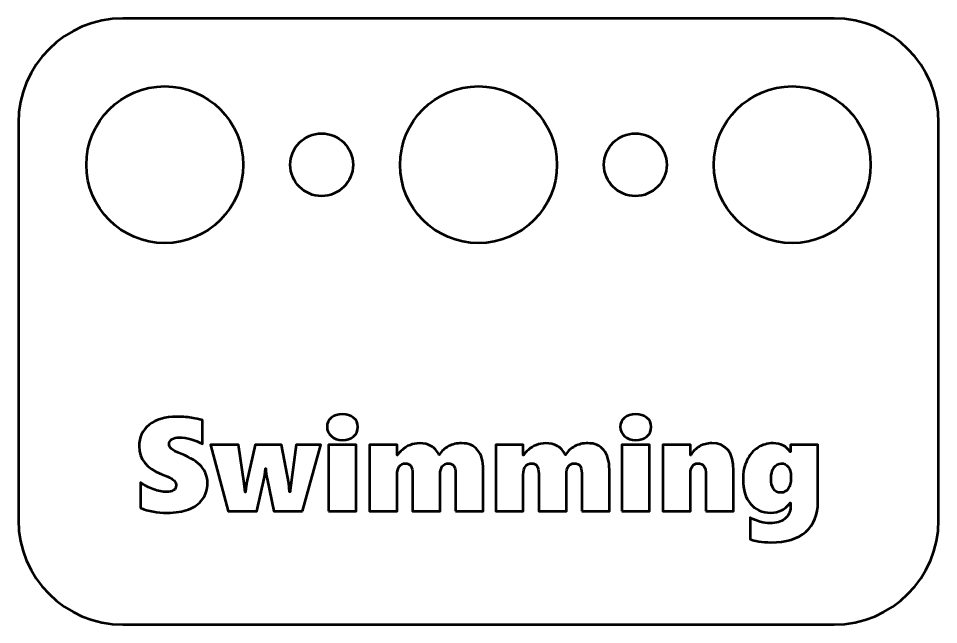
# Model space of a CAD drawing. Header units: centimetres. Extents: x -11.2 to 11.2, y -3 to 3.
# Drawn here: x 6.8 to 11.2, y 0.05 to 2.95 of the extents above; entities that cross this region are included whole.
import ezdxf

# ---------------------------------------------------------------- set-up
doc = ezdxf.new("R2010")
doc.units = ezdxf.units.CM
doc.header["$MEASUREMENT"] = 0
doc.layers.add('Layer 1', color=7, linetype='Continuous')

msp = doc.modelspace()

# ---------------------------------------------------------------- linework, layer by layer
at = {"layer": 'Layer 1', "lineweight": 53}
for centre, major_axis in [((7.50001, 2.24999), (0, 0.37501)), ((9.00001, 2.24999), (0, 0.37501)), ((10.50001, 2.24999), (0, 0.37501)), ((8.25, 2.25), (0, 0.15)), ((9.75, 2.25), (0, 0.15))]:
    msp.add_ellipse(centre, major_axis=major_axis, ratio=1, dxfattribs=at)
msp.add_open_spline([(6.8, 0.55), (6.8, 0.55), (6.8, 2.45), (6.8, 2.45), (6.8, 2.45), (6.8, 2.72614), (7.02386, 2.95), (7.3, 2.95), (7.3, 2.95), (7.3, 2.95), (10.7, 2.95), (10.7, 2.95), (10.7, 2.95), (10.97614, 2.95), (11.2, 2.72614), (11.2, 2.45), (11.2, 2.45), (11.2, 2.45), (11.2, 0.55), (11.2, 0.55), (11.2, 0.55), (11.2, 0.27386), (10.97614, 0.05), (10.7, 0.05), (10.7, 0.05), (10.7, 0.05), (7.3, 0.05), (7.3, 0.05), (7.3, 0.05), (7.02386, 0.05), (6.8, 0.27386), (6.8, 0.55)], degree=3, knots=[0, 0, 0, 0, 0.1111111, 0.1111111, 0.1111111, 0.1111111, 0.2222222, 0.2222222, 0.2222222, 0.2222222, 0.3333333, 0.3333333, 0.3333333, 0.3333333, 0.4444444, 0.4444444, 0.4444444, 0.4444444, 0.5555556, 0.5555556, 0.5555556, 0.5555556, 0.6666667, 0.6666667, 0.6666667, 0.6666667, 0.7777778, 0.7777778, 0.7777778, 0.7777778, 1, 1, 1, 1], dxfattribs=at)
at = {"layer": 'Layer 1', "color": 5, "lineweight": 53}
for points, knots in [([(8.42299, 0.99553), (8.42299, 0.97691), (8.41621, 0.96188), (8.40267, 0.95024), (8.40267, 0.95024), (8.38912, 0.9387), (8.37134, 0.93288), (8.34922, 0.93288), (8.34922, 0.93288), (8.32774, 0.93288), (8.31006, 0.93891), (8.29641, 0.95087), (8.29641, 0.95087), (8.28265, 0.96283), (8.27577, 0.97775), (8.27577, 0.99553), (8.27577, 0.99553), (8.27577, 1.01374), (8.28244, 1.02855), (8.29577, 1.03977), (8.29577, 1.03977), (8.30911, 1.0511), (8.32689, 1.05671), (8.34922, 1.05671), (8.34922, 1.05671), (8.37134, 1.05671), (8.38912, 1.0511), (8.40267, 1.03977), (8.40267, 1.03977), (8.41621, 1.02855), (8.42299, 1.01374), (8.42299, 0.99553)], [0, 0, 0, 0, 0.1111111, 0.1111111, 0.1111111, 0.1111111, 0.2222222, 0.2222222, 0.2222222, 0.2222222, 0.3333333, 0.3333333, 0.3333333, 0.3333333, 0.4444444, 0.4444444, 0.4444444, 0.4444444, 0.5555556, 0.5555556, 0.5555556, 0.5555556, 0.6666667, 0.6666667, 0.6666667, 0.6666667, 0.7777778, 0.7777778, 0.7777778, 0.7777778, 1, 1, 1, 1]), ([(9.8254, 0.99553), (9.8254, 0.97691), (9.81862, 0.96188), (9.80508, 0.95024), (9.80508, 0.95024), (9.79153, 0.9387), (9.77375, 0.93288), (9.75163, 0.93288), (9.75163, 0.93288), (9.73015, 0.93288), (9.71247, 0.93891), (9.69882, 0.95087), (9.69882, 0.95087), (9.68506, 0.96283), (9.67818, 0.97775), (9.67818, 0.99553), (9.67818, 0.99553), (9.67818, 1.01374), (9.68485, 1.02855), (9.69818, 1.03977), (9.69818, 1.03977), (9.71152, 1.0511), (9.7293, 1.05671), (9.75163, 1.05671), (9.75163, 1.05671), (9.77375, 1.05671), (9.79153, 1.0511), (9.80508, 1.03977), (9.80508, 1.03977), (9.81862, 1.02855), (9.8254, 1.01374), (9.8254, 0.99553)], [0, 0, 0, 0, 0.1111111, 0.1111111, 0.1111111, 0.1111111, 0.2222222, 0.2222222, 0.2222222, 0.2222222, 0.3333333, 0.3333333, 0.3333333, 0.3333333, 0.4444444, 0.4444444, 0.4444444, 0.4444444, 0.5555556, 0.5555556, 0.5555556, 0.5555556, 0.6666667, 0.6666667, 0.6666667, 0.6666667, 0.7777778, 0.7777778, 0.7777778, 0.7777778, 1, 1, 1, 1]), ([(7.70407, 0.72714), (7.70407, 0.69761), (7.69613, 0.6719), (7.68036, 0.64999), (7.68036, 0.64999), (7.66459, 0.62808), (7.64236, 0.61178), (7.6139, 0.60099), (7.6139, 0.60099), (7.58543, 0.5903), (7.55114, 0.5849), (7.51103, 0.5849), (7.51103, 0.5849), (7.46456, 0.5849), (7.42202, 0.59273), (7.38339, 0.6085), (7.38339, 0.6085), (7.38339, 0.6085), (7.38339, 0.73032), (7.38339, 0.73032), (7.38339, 0.73032), (7.40202, 0.71666), (7.42255, 0.70555), (7.44509, 0.69719), (7.44509, 0.69719), (7.46763, 0.68883), (7.48859, 0.6846), (7.50806, 0.6846), (7.50806, 0.6846), (7.52267, 0.6846), (7.5341, 0.68724), (7.54214, 0.69253), (7.54214, 0.69253), (7.55018, 0.69782), (7.55421, 0.70544), (7.55421, 0.7156), (7.55421, 0.7156), (7.55421, 0.7228), (7.55219, 0.72926), (7.54817, 0.73465), (7.54817, 0.73465), (7.54415, 0.74016), (7.53801, 0.74524), (7.52986, 0.75), (7.52986, 0.75), (7.52171, 0.75476), (7.50658, 0.76132), (7.48436, 0.76958), (7.48436, 0.76958), (7.41281, 0.7971), (7.37704, 0.84155), (7.37704, 0.90293), (7.37704, 0.90293), (7.37704, 0.9459), (7.39334, 0.98029), (7.42604, 1.00601), (7.42604, 1.00601), (7.45864, 1.03173), (7.50245, 1.04464), (7.55749, 1.04464), (7.55749, 1.04464), (7.57294, 1.04464), (7.58723, 1.04401), (7.60024, 1.04274), (7.60024, 1.04274), (7.61326, 1.04157), (7.62511, 1.03998), (7.6358, 1.03818), (7.6358, 1.03818), (7.64639, 1.03628), (7.66131, 1.03279), (7.68057, 1.0276), (7.68057, 1.0276), (7.68057, 1.0276), (7.68057, 0.91447), (7.68057, 0.91447), (7.68057, 0.91447), (7.64311, 0.93479), (7.60638, 0.94495), (7.57019, 0.94495), (7.57019, 0.94495), (7.55526, 0.94495), (7.5433, 0.94219), (7.5342, 0.93658), (7.5342, 0.93658), (7.5251, 0.93098), (7.52055, 0.92336), (7.52055, 0.91362), (7.52055, 0.91362), (7.52055, 0.90441), (7.52425, 0.89669), (7.53156, 0.89055), (7.53156, 0.89055), (7.53886, 0.88451), (7.55421, 0.87658), (7.57759, 0.86684), (7.57759, 0.86684), (7.62363, 0.84832), (7.65623, 0.82789), (7.67538, 0.80577), (7.67538, 0.80577), (7.69454, 0.78376), (7.70407, 0.75751), (7.70407, 0.72714)], [0, 0, 0, 0, 0.037037, 0.037037, 0.037037, 0.037037, 0.0740741, 0.0740741, 0.0740741, 0.0740741, 0.1111111, 0.1111111, 0.1111111, 0.1111111, 0.1481481, 0.1481481, 0.1481481, 0.1481481, 0.1851852, 0.1851852, 0.1851852, 0.1851852, 0.2222222, 0.2222222, 0.2222222, 0.2222222, 0.2592593, 0.2592593, 0.2592593, 0.2592593, 0.2962963, 0.2962963, 0.2962963, 0.2962963, 0.3333333, 0.3333333, 0.3333333, 0.3333333, 0.3703704, 0.3703704, 0.3703704, 0.3703704, 0.4074074, 0.4074074, 0.4074074, 0.4074074, 0.4444444, 0.4444444, 0.4444444, 0.4444444, 0.4814815, 0.4814815, 0.4814815, 0.4814815, 0.5185185, 0.5185185, 0.5185185, 0.5185185, 0.5555556, 0.5555556, 0.5555556, 0.5555556, 0.5925926, 0.5925926, 0.5925926, 0.5925926, 0.6296296, 0.6296296, 0.6296296, 0.6296296, 0.6666667, 0.6666667, 0.6666667, 0.6666667, 0.7037037, 0.7037037, 0.7037037, 0.7037037, 0.7407407, 0.7407407, 0.7407407, 0.7407407, 0.7777778, 0.7777778, 0.7777778, 0.7777778, 0.8148148, 0.8148148, 0.8148148, 0.8148148, 0.8518519, 0.8518519, 0.8518519, 0.8518519, 0.8888889, 0.8888889, 0.8888889, 0.8888889, 0.9259259, 0.9259259, 0.9259259, 0.9259259, 1, 1, 1, 1]), ([(8.15819, 0.59252), (8.15819, 0.59252), (8.02082, 0.59252), (8.02082, 0.59252), (8.02082, 0.59252), (8.02082, 0.59252), (7.98928, 0.74704), (7.98928, 0.74704), (7.98928, 0.74704), (7.98537, 0.76566), (7.98336, 0.78207), (7.98336, 0.79636), (7.98336, 0.79636), (7.98336, 0.79636), (7.98145, 0.79636), (7.98145, 0.79636), (7.98145, 0.79636), (7.97923, 0.77445), (7.9769, 0.75857), (7.97468, 0.74894), (7.97468, 0.74894), (7.97468, 0.74894), (7.94018, 0.59252), (7.94018, 0.59252), (7.94018, 0.59252), (7.94018, 0.59252), (7.80323, 0.59252), (7.80323, 0.59252), (7.80323, 0.59252), (7.80323, 0.59252), (7.7192, 0.91002), (7.7192, 0.91002), (7.7192, 0.91002), (7.7192, 0.91002), (7.8518, 0.91002), (7.8518, 0.91002), (7.8518, 0.91002), (7.8518, 0.91002), (7.87911, 0.72524), (7.87911, 0.72524), (7.87911, 0.72524), (7.87911, 0.72524), (7.88377, 0.68396), (7.88377, 0.68396), (7.88377, 0.68396), (7.88377, 0.68396), (7.88567, 0.68396), (7.88567, 0.68396), (7.88567, 0.68396), (7.88832, 0.7082), (7.89022, 0.72227), (7.89117, 0.7264), (7.89117, 0.7264), (7.89117, 0.7264), (7.93181, 0.91002), (7.93181, 0.91002), (7.93181, 0.91002), (7.93181, 0.91002), (8.05765, 0.91002), (8.05765, 0.91002), (8.05765, 0.91002), (8.05765, 0.91002), (8.09268, 0.7264), (8.09268, 0.7264), (8.09268, 0.7264), (8.09268, 0.7264), (8.09543, 0.70439), (8.09543, 0.70439), (8.09543, 0.70439), (8.09543, 0.70439), (8.09702, 0.6846), (8.09702, 0.6846), (8.09702, 0.6846), (8.09702, 0.6846), (8.09893, 0.6846), (8.09893, 0.6846), (8.09893, 0.6846), (8.09893, 0.6846), (8.09977, 0.69359), (8.09977, 0.69359), (8.09977, 0.69359), (8.09977, 0.69359), (8.12803, 0.91002), (8.12803, 0.91002), (8.12803, 0.91002), (8.12803, 0.91002), (8.24688, 0.91002), (8.24688, 0.91002), (8.24688, 0.91002), (8.24688, 0.91002), (8.15819, 0.59252), (8.15819, 0.59252)], [0, 0, 0, 0, 0.0416667, 0.0416667, 0.0416667, 0.0416667, 0.0833333, 0.0833333, 0.0833333, 0.0833333, 0.125, 0.125, 0.125, 0.125, 0.1666667, 0.1666667, 0.1666667, 0.1666667, 0.2083333, 0.2083333, 0.2083333, 0.2083333, 0.25, 0.25, 0.25, 0.25, 0.2916667, 0.2916667, 0.2916667, 0.2916667, 0.3333333, 0.3333333, 0.3333333, 0.3333333, 0.375, 0.375, 0.375, 0.375, 0.4166667, 0.4166667, 0.4166667, 0.4166667, 0.4583333, 0.4583333, 0.4583333, 0.4583333, 0.5, 0.5, 0.5, 0.5, 0.5416667, 0.5416667, 0.5416667, 0.5416667, 0.5833333, 0.5833333, 0.5833333, 0.5833333, 0.625, 0.625, 0.625, 0.625, 0.6666667, 0.6666667, 0.6666667, 0.6666667, 0.7083333, 0.7083333, 0.7083333, 0.7083333, 0.75, 0.75, 0.75, 0.75, 0.7916667, 0.7916667, 0.7916667, 0.7916667, 0.8333333, 0.8333333, 0.8333333, 0.8333333, 0.875, 0.875, 0.875, 0.875, 0.9166667, 0.9166667, 0.9166667, 0.9166667, 1, 1, 1, 1]), ([(8.28318, 0.59252), (8.28318, 0.59252), (8.28318, 0.91002), (8.28318, 0.91002), (8.28318, 0.91002), (8.28318, 0.91002), (8.41526, 0.91002), (8.41526, 0.91002), (8.41526, 0.91002), (8.41526, 0.91002), (8.41526, 0.59252), (8.41526, 0.59252), (8.41526, 0.59252), (8.41526, 0.59252), (8.28318, 0.59252), (8.28318, 0.59252)], [0, 0, 0, 0, 0.2, 0.2, 0.2, 0.2, 0.4, 0.4, 0.4, 0.4, 0.6, 0.6, 0.6, 0.6, 1, 1, 1, 1]), ([(8.89035, 0.59252), (8.89035, 0.59252), (8.89035, 0.77551), (8.89035, 0.77551), (8.89035, 0.77551), (8.89035, 0.79085), (8.8876, 0.80228), (8.8822, 0.8098), (8.8822, 0.8098), (8.8767, 0.81731), (8.86781, 0.82112), (8.85543, 0.82112), (8.85543, 0.82112), (8.84325, 0.82112), (8.83373, 0.81657), (8.82696, 0.80736), (8.82696, 0.80736), (8.82008, 0.79815), (8.81669, 0.78535), (8.81669, 0.76905), (8.81669, 0.76905), (8.81669, 0.76905), (8.81669, 0.59252), (8.81669, 0.59252), (8.81669, 0.59252), (8.81669, 0.59252), (8.68461, 0.59252), (8.68461, 0.59252), (8.68461, 0.59252), (8.68461, 0.59252), (8.68461, 0.77244), (8.68461, 0.77244), (8.68461, 0.77244), (8.68461, 0.80493), (8.6736, 0.82112), (8.65148, 0.82112), (8.65148, 0.82112), (8.63804, 0.82112), (8.62799, 0.81646), (8.62122, 0.80704), (8.62122, 0.80704), (8.61434, 0.79763), (8.61095, 0.78408), (8.61095, 0.76651), (8.61095, 0.76651), (8.61095, 0.76651), (8.61095, 0.59252), (8.61095, 0.59252), (8.61095, 0.59252), (8.61095, 0.59252), (8.47887, 0.59252), (8.47887, 0.59252), (8.47887, 0.59252), (8.47887, 0.59252), (8.47887, 0.91002), (8.47887, 0.91002), (8.47887, 0.91002), (8.47887, 0.91002), (8.61095, 0.91002), (8.61095, 0.91002), (8.61095, 0.91002), (8.61095, 0.91002), (8.61095, 0.85986), (8.61095, 0.85986), (8.61095, 0.85986), (8.61095, 0.85986), (8.61222, 0.85986), (8.61222, 0.85986), (8.61222, 0.85986), (8.61719, 0.86875), (8.62503, 0.87774), (8.63593, 0.88684), (8.63593, 0.88684), (8.64672, 0.89605), (8.659, 0.90346), (8.67265, 0.90917), (8.67265, 0.90917), (8.6862, 0.91478), (8.70101, 0.91764), (8.71689, 0.91764), (8.71689, 0.91764), (8.73943, 0.91764), (8.75838, 0.9132), (8.77383, 0.90431), (8.77383, 0.90431), (8.78917, 0.89552), (8.80198, 0.88145), (8.81235, 0.86229), (8.81235, 0.86229), (8.82357, 0.88007), (8.83839, 0.89372), (8.85701, 0.90325), (8.85701, 0.90325), (8.87564, 0.91288), (8.89638, 0.91764), (8.91914, 0.91764), (8.91914, 0.91764), (8.95237, 0.91764), (8.97798, 0.90685), (8.99576, 0.88515), (8.99576, 0.88515), (9.01354, 0.86345), (9.02243, 0.83213), (9.02243, 0.79117), (9.02243, 0.79117), (9.02243, 0.79117), (9.02243, 0.59252), (9.02243, 0.59252), (9.02243, 0.59252), (9.02243, 0.59252), (8.89035, 0.59252), (8.89035, 0.59252)], [0, 0, 0, 0, 0.0344828, 0.0344828, 0.0344828, 0.0344828, 0.0689655, 0.0689655, 0.0689655, 0.0689655, 0.1034483, 0.1034483, 0.1034483, 0.1034483, 0.137931, 0.137931, 0.137931, 0.137931, 0.1724138, 0.1724138, 0.1724138, 0.1724138, 0.2068966, 0.2068966, 0.2068966, 0.2068966, 0.2413793, 0.2413793, 0.2413793, 0.2413793, 0.2758621, 0.2758621, 0.2758621, 0.2758621, 0.3103448, 0.3103448, 0.3103448, 0.3103448, 0.3448276, 0.3448276, 0.3448276, 0.3448276, 0.3793103, 0.3793103, 0.3793103, 0.3793103, 0.4137931, 0.4137931, 0.4137931, 0.4137931, 0.4482759, 0.4482759, 0.4482759, 0.4482759, 0.4827586, 0.4827586, 0.4827586, 0.4827586, 0.5172414, 0.5172414, 0.5172414, 0.5172414, 0.5517241, 0.5517241, 0.5517241, 0.5517241, 0.5862069, 0.5862069, 0.5862069, 0.5862069, 0.6206897, 0.6206897, 0.6206897, 0.6206897, 0.6551724, 0.6551724, 0.6551724, 0.6551724, 0.6896552, 0.6896552, 0.6896552, 0.6896552, 0.7241379, 0.7241379, 0.7241379, 0.7241379, 0.7586207, 0.7586207, 0.7586207, 0.7586207, 0.7931034, 0.7931034, 0.7931034, 0.7931034, 0.8275862, 0.8275862, 0.8275862, 0.8275862, 0.862069, 0.862069, 0.862069, 0.862069, 0.8965517, 0.8965517, 0.8965517, 0.8965517, 0.9310345, 0.9310345, 0.9310345, 0.9310345, 1, 1, 1, 1]), ([(9.49371, 0.59252), (9.49371, 0.59252), (9.49371, 0.77551), (9.49371, 0.77551), (9.49371, 0.77551), (9.49371, 0.79085), (9.49096, 0.80228), (9.48556, 0.8098), (9.48556, 0.8098), (9.48006, 0.81731), (9.47117, 0.82112), (9.45879, 0.82112), (9.45879, 0.82112), (9.44661, 0.82112), (9.43709, 0.81657), (9.43032, 0.80736), (9.43032, 0.80736), (9.42344, 0.79815), (9.42005, 0.78535), (9.42005, 0.76905), (9.42005, 0.76905), (9.42005, 0.76905), (9.42005, 0.59252), (9.42005, 0.59252), (9.42005, 0.59252), (9.42005, 0.59252), (9.28797, 0.59252), (9.28797, 0.59252), (9.28797, 0.59252), (9.28797, 0.59252), (9.28797, 0.77244), (9.28797, 0.77244), (9.28797, 0.77244), (9.28797, 0.80493), (9.27696, 0.82112), (9.25484, 0.82112), (9.25484, 0.82112), (9.2414, 0.82112), (9.23135, 0.81646), (9.22458, 0.80704), (9.22458, 0.80704), (9.2177, 0.79763), (9.21431, 0.78408), (9.21431, 0.76651), (9.21431, 0.76651), (9.21431, 0.76651), (9.21431, 0.59252), (9.21431, 0.59252), (9.21431, 0.59252), (9.21431, 0.59252), (9.08223, 0.59252), (9.08223, 0.59252), (9.08223, 0.59252), (9.08223, 0.59252), (9.08223, 0.91002), (9.08223, 0.91002), (9.08223, 0.91002), (9.08223, 0.91002), (9.21431, 0.91002), (9.21431, 0.91002), (9.21431, 0.91002), (9.21431, 0.91002), (9.21431, 0.85986), (9.21431, 0.85986), (9.21431, 0.85986), (9.21431, 0.85986), (9.21558, 0.85986), (9.21558, 0.85986), (9.21558, 0.85986), (9.22055, 0.86875), (9.22839, 0.87774), (9.23929, 0.88684), (9.23929, 0.88684), (9.25008, 0.89605), (9.26236, 0.90346), (9.27601, 0.90917), (9.27601, 0.90917), (9.28956, 0.91478), (9.30437, 0.91764), (9.32025, 0.91764), (9.32025, 0.91764), (9.34279, 0.91764), (9.36174, 0.9132), (9.37719, 0.90431), (9.37719, 0.90431), (9.39253, 0.89552), (9.40534, 0.88145), (9.41571, 0.86229), (9.41571, 0.86229), (9.42693, 0.88007), (9.44175, 0.89372), (9.46037, 0.90325), (9.46037, 0.90325), (9.479, 0.91288), (9.49974, 0.91764), (9.5225, 0.91764), (9.5225, 0.91764), (9.55573, 0.91764), (9.58134, 0.90685), (9.59912, 0.88515), (9.59912, 0.88515), (9.6169, 0.86345), (9.62579, 0.83213), (9.62579, 0.79117), (9.62579, 0.79117), (9.62579, 0.79117), (9.62579, 0.59252), (9.62579, 0.59252), (9.62579, 0.59252), (9.62579, 0.59252), (9.49371, 0.59252), (9.49371, 0.59252)], [0, 0, 0, 0, 0.0344828, 0.0344828, 0.0344828, 0.0344828, 0.0689655, 0.0689655, 0.0689655, 0.0689655, 0.1034483, 0.1034483, 0.1034483, 0.1034483, 0.137931, 0.137931, 0.137931, 0.137931, 0.1724138, 0.1724138, 0.1724138, 0.1724138, 0.2068966, 0.2068966, 0.2068966, 0.2068966, 0.2413793, 0.2413793, 0.2413793, 0.2413793, 0.2758621, 0.2758621, 0.2758621, 0.2758621, 0.3103448, 0.3103448, 0.3103448, 0.3103448, 0.3448276, 0.3448276, 0.3448276, 0.3448276, 0.3793103, 0.3793103, 0.3793103, 0.3793103, 0.4137931, 0.4137931, 0.4137931, 0.4137931, 0.4482759, 0.4482759, 0.4482759, 0.4482759, 0.4827586, 0.4827586, 0.4827586, 0.4827586, 0.5172414, 0.5172414, 0.5172414, 0.5172414, 0.5517241, 0.5517241, 0.5517241, 0.5517241, 0.5862069, 0.5862069, 0.5862069, 0.5862069, 0.6206897, 0.6206897, 0.6206897, 0.6206897, 0.6551724, 0.6551724, 0.6551724, 0.6551724, 0.6896552, 0.6896552, 0.6896552, 0.6896552, 0.7241379, 0.7241379, 0.7241379, 0.7241379, 0.7586207, 0.7586207, 0.7586207, 0.7586207, 0.7931034, 0.7931034, 0.7931034, 0.7931034, 0.8275862, 0.8275862, 0.8275862, 0.8275862, 0.862069, 0.862069, 0.862069, 0.862069, 0.8965517, 0.8965517, 0.8965517, 0.8965517, 0.9310345, 0.9310345, 0.9310345, 0.9310345, 1, 1, 1, 1]), ([(9.68559, 0.59252), (9.68559, 0.59252), (9.68559, 0.91002), (9.68559, 0.91002), (9.68559, 0.91002), (9.68559, 0.91002), (9.81767, 0.91002), (9.81767, 0.91002), (9.81767, 0.91002), (9.81767, 0.91002), (9.81767, 0.59252), (9.81767, 0.59252), (9.81767, 0.59252), (9.81767, 0.59252), (9.68559, 0.59252), (9.68559, 0.59252)], [0, 0, 0, 0, 0.2, 0.2, 0.2, 0.2, 0.4, 0.4, 0.4, 0.4, 0.6, 0.6, 0.6, 0.6, 1, 1, 1, 1]), ([(10.08702, 0.59252), (10.08702, 0.59252), (10.08702, 0.76588), (10.08702, 0.76588), (10.08702, 0.76588), (10.08702, 0.78556), (10.08406, 0.79964), (10.07824, 0.80821), (10.07824, 0.80821), (10.07231, 0.81678), (10.06278, 0.82112), (10.04956, 0.82112), (10.04956, 0.82112), (10.03823, 0.82112), (10.02934, 0.81668), (10.02299, 0.80779), (10.02299, 0.80779), (10.01654, 0.7989), (10.01336, 0.78747), (10.01336, 0.77371), (10.01336, 0.77371), (10.01336, 0.77371), (10.01336, 0.59252), (10.01336, 0.59252), (10.01336, 0.59252), (10.01336, 0.59252), (9.88128, 0.59252), (9.88128, 0.59252), (9.88128, 0.59252), (9.88128, 0.59252), (9.88128, 0.91002), (9.88128, 0.91002), (9.88128, 0.91002), (9.88128, 0.91002), (10.01336, 0.91002), (10.01336, 0.91002), (10.01336, 0.91002), (10.01336, 0.91002), (10.01336, 0.86049), (10.01336, 0.86049), (10.01336, 0.86049), (10.01336, 0.86049), (10.01463, 0.86049), (10.01463, 0.86049), (10.01463, 0.86049), (10.02511, 0.87859), (10.03929, 0.89266), (10.05707, 0.90261), (10.05707, 0.90261), (10.07485, 0.91267), (10.09411, 0.91764), (10.11496, 0.91764), (10.11496, 0.91764), (10.18439, 0.91764), (10.2191, 0.87383), (10.2191, 0.7862), (10.2191, 0.7862), (10.2191, 0.7862), (10.2191, 0.59252), (10.2191, 0.59252), (10.2191, 0.59252), (10.2191, 0.59252), (10.08702, 0.59252), (10.08702, 0.59252)], [0, 0, 0, 0, 0.0588235, 0.0588235, 0.0588235, 0.0588235, 0.1176471, 0.1176471, 0.1176471, 0.1176471, 0.1764706, 0.1764706, 0.1764706, 0.1764706, 0.2352941, 0.2352941, 0.2352941, 0.2352941, 0.2941176, 0.2941176, 0.2941176, 0.2941176, 0.3529412, 0.3529412, 0.3529412, 0.3529412, 0.4117647, 0.4117647, 0.4117647, 0.4117647, 0.4705882, 0.4705882, 0.4705882, 0.4705882, 0.5294118, 0.5294118, 0.5294118, 0.5294118, 0.5882353, 0.5882353, 0.5882353, 0.5882353, 0.6470588, 0.6470588, 0.6470588, 0.6470588, 0.7058824, 0.7058824, 0.7058824, 0.7058824, 0.7647059, 0.7647059, 0.7647059, 0.7647059, 0.8235294, 0.8235294, 0.8235294, 0.8235294, 0.8823529, 0.8823529, 0.8823529, 0.8823529, 1, 1, 1, 1]), ([(10.62296, 0.63686), (10.62296, 0.5758), (10.6038, 0.52828), (10.56539, 0.49431), (10.56539, 0.49431), (10.52708, 0.46033), (10.47109, 0.44329), (10.39743, 0.44329), (10.39743, 0.44329), (10.37764, 0.44329), (10.35838, 0.44488), (10.33975, 0.44795), (10.33975, 0.44795), (10.32112, 0.45102), (10.30779, 0.45451), (10.29975, 0.45853), (10.29975, 0.45853), (10.29975, 0.45853), (10.29975, 0.56204), (10.29975, 0.56204), (10.29975, 0.56204), (10.31297, 0.55378), (10.32853, 0.54712), (10.34631, 0.54214), (10.34631, 0.54214), (10.36409, 0.53717), (10.37986, 0.53473), (10.39373, 0.53473), (10.39373, 0.53473), (10.42336, 0.53473), (10.44707, 0.54183), (10.46485, 0.55611), (10.46485, 0.55611), (10.48263, 0.5704), (10.49152, 0.58934), (10.49152, 0.61295), (10.49152, 0.61295), (10.49152, 0.61295), (10.49152, 0.63253), (10.49152, 0.63253), (10.49152, 0.63253), (10.49152, 0.63253), (10.49025, 0.63253), (10.49025, 0.63253), (10.49025, 0.63253), (10.48072, 0.61813), (10.4677, 0.6066), (10.45109, 0.59792), (10.45109, 0.59792), (10.43437, 0.58924), (10.41659, 0.5849), (10.39754, 0.5849), (10.39754, 0.5849), (10.35658, 0.5849), (10.3243, 0.59908), (10.30049, 0.62755), (10.30049, 0.62755), (10.27667, 0.65591), (10.26482, 0.69507), (10.26482, 0.74503), (10.26482, 0.74503), (10.26482, 0.77932), (10.27106, 0.80958), (10.28345, 0.83583), (10.28345, 0.83583), (10.29583, 0.86208), (10.31308, 0.88229), (10.3352, 0.89637), (10.3352, 0.89637), (10.35732, 0.91055), (10.38177, 0.91764), (10.40844, 0.91764), (10.40844, 0.91764), (10.44495, 0.91764), (10.47225, 0.90409), (10.49025, 0.877), (10.49025, 0.877), (10.49025, 0.877), (10.49152, 0.877), (10.49152, 0.877), (10.49152, 0.877), (10.49152, 0.877), (10.49152, 0.91002), (10.49152, 0.91002), (10.49152, 0.91002), (10.49152, 0.91002), (10.62296, 0.91002), (10.62296, 0.91002), (10.62296, 0.91002), (10.62296, 0.91002), (10.62296, 0.63686), (10.62296, 0.63686)], [0, 0, 0, 0, 0.0416667, 0.0416667, 0.0416667, 0.0416667, 0.0833333, 0.0833333, 0.0833333, 0.0833333, 0.125, 0.125, 0.125, 0.125, 0.1666667, 0.1666667, 0.1666667, 0.1666667, 0.2083333, 0.2083333, 0.2083333, 0.2083333, 0.25, 0.25, 0.25, 0.25, 0.2916667, 0.2916667, 0.2916667, 0.2916667, 0.3333333, 0.3333333, 0.3333333, 0.3333333, 0.375, 0.375, 0.375, 0.375, 0.4166667, 0.4166667, 0.4166667, 0.4166667, 0.4583333, 0.4583333, 0.4583333, 0.4583333, 0.5, 0.5, 0.5, 0.5, 0.5416667, 0.5416667, 0.5416667, 0.5416667, 0.5833333, 0.5833333, 0.5833333, 0.5833333, 0.625, 0.625, 0.625, 0.625, 0.6666667, 0.6666667, 0.6666667, 0.6666667, 0.7083333, 0.7083333, 0.7083333, 0.7083333, 0.75, 0.75, 0.75, 0.75, 0.7916667, 0.7916667, 0.7916667, 0.7916667, 0.8333333, 0.8333333, 0.8333333, 0.8333333, 0.875, 0.875, 0.875, 0.875, 0.9166667, 0.9166667, 0.9166667, 0.9166667, 1, 1, 1, 1]), ([(10.49374, 0.76027), (10.49374, 0.77889), (10.4895, 0.79371), (10.48114, 0.80472), (10.48114, 0.80472), (10.47278, 0.81562), (10.46167, 0.82112), (10.44781, 0.82112), (10.44781, 0.82112), (10.43288, 0.82112), (10.42103, 0.81445), (10.41214, 0.80122), (10.41214, 0.80122), (10.40325, 0.78799), (10.39881, 0.77032), (10.39881, 0.7482), (10.39881, 0.7482), (10.39881, 0.72767), (10.40251, 0.71148), (10.40992, 0.69941), (10.40992, 0.69941), (10.41743, 0.68745), (10.42918, 0.68142), (10.44537, 0.68142), (10.44537, 0.68142), (10.4604, 0.68142), (10.47225, 0.68756), (10.48083, 0.69994), (10.48083, 0.69994), (10.4894, 0.71222), (10.49374, 0.72873), (10.49374, 0.74937), (10.49374, 0.74937), (10.49374, 0.74937), (10.49374, 0.76027), (10.49374, 0.76027)], [0, 0, 0, 0, 0.1, 0.1, 0.1, 0.1, 0.2, 0.2, 0.2, 0.2, 0.3, 0.3, 0.3, 0.3, 0.4, 0.4, 0.4, 0.4, 0.5, 0.5, 0.5, 0.5, 0.6, 0.6, 0.6, 0.6, 0.7, 0.7, 0.7, 0.7, 0.8, 0.8, 0.8, 0.8, 1, 1, 1, 1])]:
    msp.add_open_spline(points, degree=3, knots=knots, dxfattribs=at)

doc.saveas('drawing.dxf')
